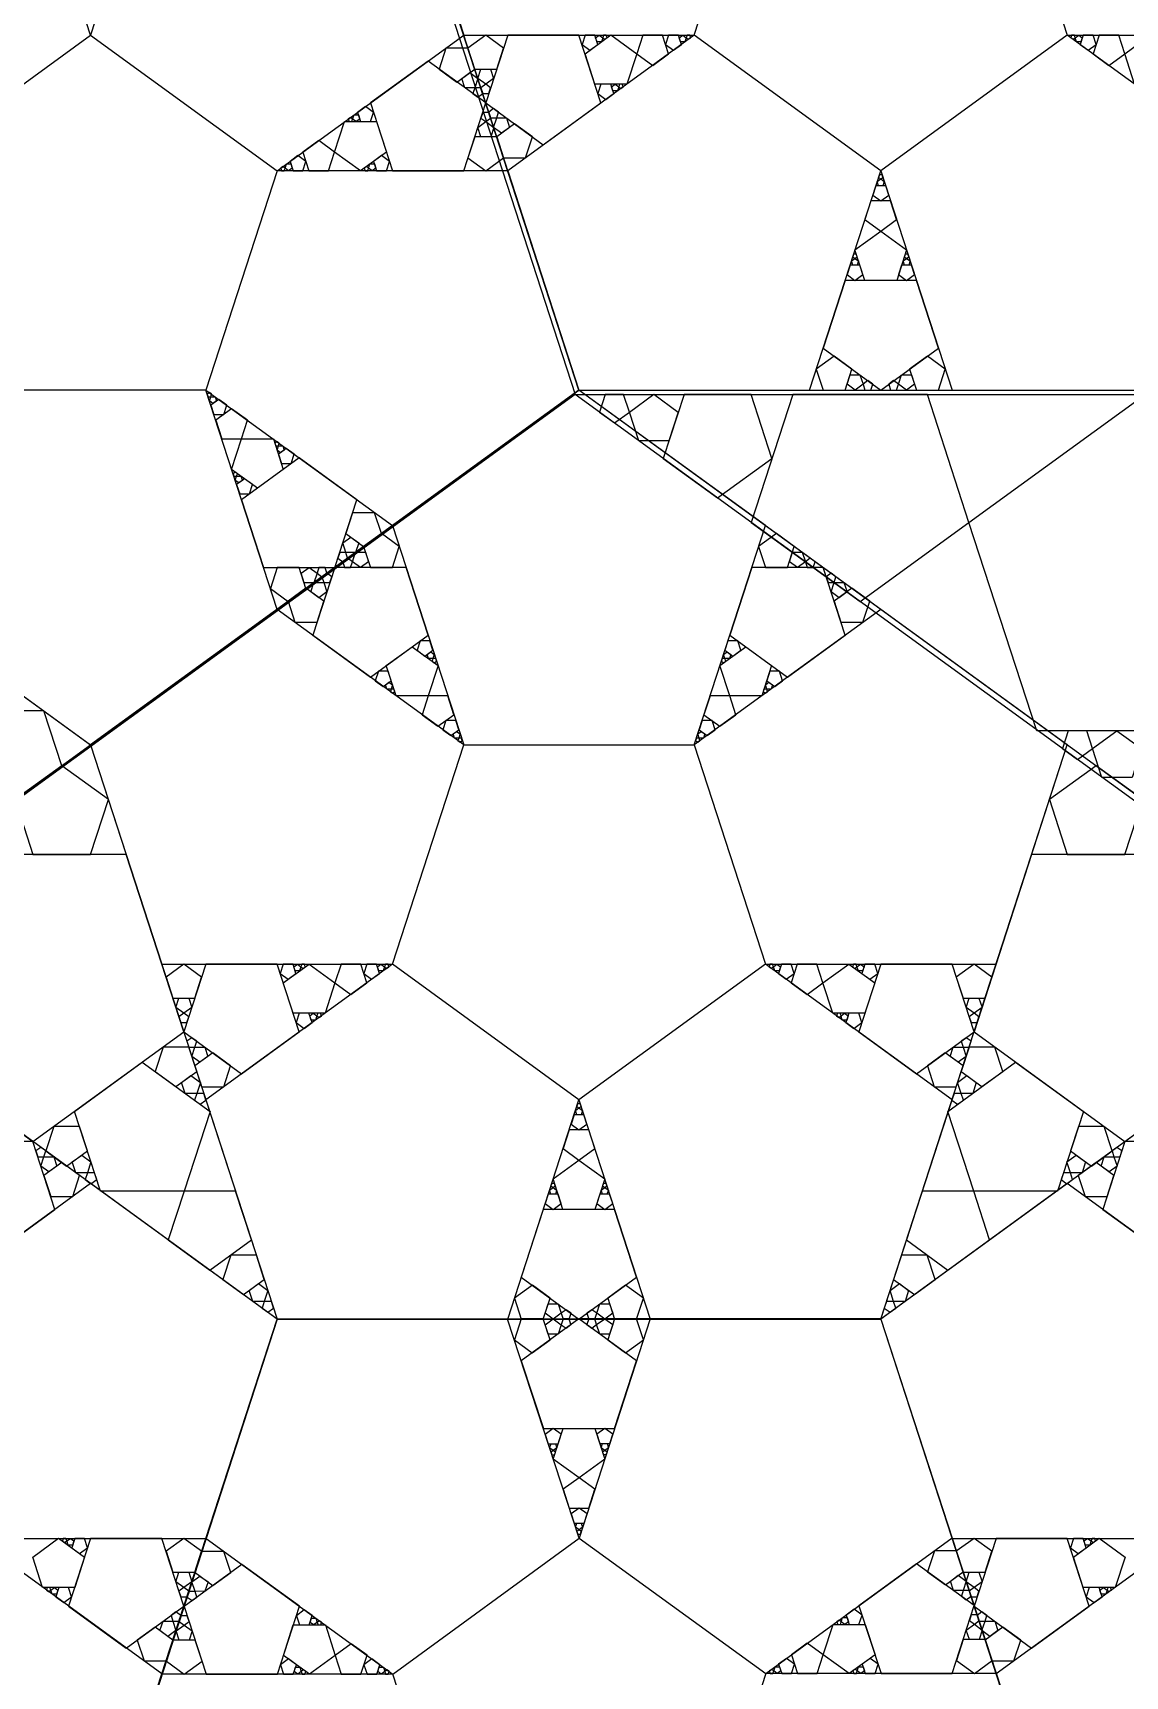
# Model space of a CAD drawing. Header units: inches. Extents: x -578 to 126, y -85 to 118.
# Drawn here: x -216.45 to -204.6, y -3.55 to 14.28 of the extents above; entities that cross this region are included whole.
import ezdxf

# ---------------------------------------------------------------- set-up
doc = ezdxf.new("R2010")
doc.units = ezdxf.units.IN
doc.header["$MEASUREMENT"] = 0
doc.layers.add('drawing', color=7, linetype='Continuous')

msp = doc.modelspace()

# ---------------------------------------------------------------- linework, layer by layer
for points in [[(-238.32, 10.356), (-233.02, 26.668), (-215.868, 26.668), (-210.568, 10.356), (-224.444, 0.275)], [(-206, 16.635), (-205.227, 14.255), (-207.252, 12.784), (-209.276, 14.255), (-208.503, 16.635)], [(-217.851, 12.783), (-215.827, 14.254), (-213.802, 12.783), (-214.576, 10.404), (-217.078, 10.404)], [(-210.527, 2.703), (-212.552, 4.174), (-211.778, 6.554), (-209.276, 6.554), (-208.503, 4.174)], [(-207.252, 0.323), (-205.227, -5.908), (-210.527, -9.758), (-215.827, -5.908), (-213.803, 0.323)], [(-210.525, -2.056), (-208.499, -3.524), (-209.27, -5.905), (-211.772, -5.908), (-212.548, -3.529)]]:
    msp.add_lwpolyline(points, close=True)
at = {"layer": 'drawing'}
for points in [[(-210.568, 10.356), (-193.417, 10.356), (-188.117, 26.668), (-201.993, 36.749), (-215.868, 26.668)], [(-201.951, 36.798), (-215.827, 26.716), (-210.527, 10.404), (-193.376, 10.404), (-188.076, 26.716)], [(-215.826, 26.715), (-232.978, 26.716), (-238.278, 10.404), (-224.403, 0.322), (-210.527, 10.403)], [(-207.252, 20.486), (-212.552, 16.635), (-210.527, 10.404), (-203.976, 10.404), (-201.951, 16.635)], [(-207.252, 20.486), (-212.552, 16.635), (-210.527, 10.404), (-203.976, 10.404), (-201.951, 16.635)], [(-208.503, 16.635), (-210.527, 18.106), (-212.552, 16.635), (-211.778, 14.255), (-209.276, 14.255)], [(-205.227, 14.255), (-202.725, 14.255), (-201.951, 16.635), (-203.976, 18.106), (-206, 16.635)], [(-221.127, 10.404), (-215.827, 6.553), (-210.527, 10.403), (-212.551, 16.634), (-219.102, 16.634)], [(-221.127, 10.404), (-215.827, 6.553), (-210.527, 10.403), (-212.551, 16.634), (-219.102, 16.634)], [(-215.827, 14.254), (-216.6, 16.634), (-219.102, 16.634), (-219.876, 14.254), (-217.851, 12.783)], [(-213.802, 12.783), (-211.778, 14.254), (-212.551, 16.634), (-215.053, 16.634), (-215.827, 14.254)], [(-211.732, 14.114), (-211.971, 14.114), (-212.045, 13.886), (-211.852, 13.746), (-211.658, 13.886)], [(-211.346, 14.115), (-211.539, 14.255), (-211.733, 14.115), (-211.659, 13.887), (-211.42, 13.887)], [(-211.3, 14.255), (-211.539, 13.52), (-210.914, 13.065), (-210.288, 13.52), (-210.527, 14.255)], [(-211.3, 14.255), (-211.539, 13.52), (-210.914, 13.065), (-210.288, 13.52), (-210.527, 14.255)], [(-209.276, 14.255), (-211.3, 12.784), (-210.527, 10.404), (-208.025, 10.404), (-207.252, 12.784)], [(-210.461, 14.255), (-210.494, 14.154), (-210.408, 14.091), (-210.322, 14.154), (-210.355, 14.255)], [(-210.18, 14.257), (-209.899, 14.052), (-210.007, 13.722), (-210.354, 13.722), (-210.461, 14.052)], [(-210.307, 14.255), (-210.268, 14.227), (-210.283, 14.182), (-210.331, 14.182), (-210.346, 14.227)], [(-210.259, 14.255), (-210.268, 14.227), (-210.245, 14.21), (-210.221, 14.227), (-210.23, 14.255)], [(-209.834, 14.255), (-209.899, 14.052), (-209.727, 13.927), (-209.555, 14.052), (-209.621, 14.255)], [(-209.555, 14.255), (-209.588, 14.154), (-209.501, 14.091), (-209.415, 14.154), (-209.448, 14.255)], [(-209.4, 14.255), (-209.362, 14.227), (-209.377, 14.182), (-209.424, 14.182), (-209.439, 14.227)], [(-209.353, 14.255), (-209.362, 14.227), (-209.338, 14.21), (-209.314, 14.227), (-209.323, 14.255)], [(-207.252, 12.784), (-206.478, 10.404), (-203.976, 10.404), (-203.203, 12.784), (-205.227, 14.255)], [(-205.165, 14.21), (-205.141, 14.227), (-205.15, 14.255), (-205.18, 14.255), (-205.189, 14.227)], [(-205.126, 14.182), (-205.141, 14.227), (-205.103, 14.255), (-205.064, 14.227), (-205.079, 14.182)], [(-205.002, 14.091), (-204.915, 14.154), (-204.948, 14.255), (-205.055, 14.255), (-205.088, 14.154)], [(-204.776, 13.927), (-204.604, 14.052), (-204.669, 14.255), (-204.882, 14.255), (-204.948, 14.052)], [(-204.496, 13.722), (-204.604, 14.052), (-204.323, 14.257), (-204.042, 14.052), (-204.149, 13.722)], [(-211.778, 12.783), (-211.539, 13.519), (-212.165, 13.973), (-212.79, 13.519), (-212.551, 12.783)], [(-211.778, 12.783), (-211.539, 13.519), (-212.165, 13.973), (-212.79, 13.519), (-212.551, 12.783)], [(-211.625, 13.785), (-211.658, 13.683), (-211.765, 13.683), (-211.799, 13.785), (-211.712, 13.848)], [(-211.453, 13.785), (-211.539, 13.722), (-211.626, 13.785), (-211.593, 13.887), (-211.486, 13.887)], [(-211.592, 13.683), (-211.658, 13.683), (-211.678, 13.62), (-211.625, 13.581), (-211.572, 13.62)], [(-211.486, 13.683), (-211.539, 13.722), (-211.593, 13.683), (-211.572, 13.621), (-211.506, 13.621)], [(-210.288, 13.722), (-210.321, 13.621), (-210.235, 13.558), (-210.149, 13.621), (-210.182, 13.722)], [(-210.134, 13.722), (-210.095, 13.694), (-210.11, 13.649), (-210.158, 13.649), (-210.173, 13.694)], [(-210.086, 13.722), (-210.095, 13.694), (-210.071, 13.677), (-210.048, 13.694), (-210.057, 13.722)], [(-212.944, 13.316), (-212.983, 13.344), (-212.968, 13.39), (-212.921, 13.39), (-212.906, 13.344)], [(-212.79, 13.316), (-212.757, 13.417), (-212.843, 13.48), (-212.93, 13.417), (-212.897, 13.316)], [(-211.592, 13.355), (-211.539, 13.316), (-211.486, 13.355), (-211.506, 13.417), (-211.572, 13.417)], [(-211.486, 13.356), (-211.42, 13.356), (-211.4, 13.418), (-211.453, 13.457), (-211.506, 13.418)], [(-212.898, 12.782), (-213.179, 12.986), (-213.072, 13.316), (-212.724, 13.316), (-212.617, 12.986)], [(-212.992, 13.316), (-212.983, 13.344), (-213.007, 13.361), (-213.031, 13.344), (-213.022, 13.316)], [(-211.626, 13.253), (-211.539, 13.316), (-211.452, 13.253), (-211.485, 13.151), (-211.593, 13.151)], [(-211.453, 13.254), (-211.42, 13.356), (-211.313, 13.356), (-211.28, 13.254), (-211.367, 13.191)], [(-211.346, 12.925), (-211.107, 12.925), (-211.033, 13.152), (-211.227, 13.292), (-211.42, 13.152)], [(-213.245, 12.783), (-213.179, 12.986), (-213.351, 13.111), (-213.524, 12.986), (-213.458, 12.783)], [(-211.732, 12.924), (-211.539, 12.783), (-211.346, 12.924), (-211.42, 13.151), (-211.658, 13.151)], [(-213.678, 12.783), (-213.717, 12.811), (-213.702, 12.857), (-213.654, 12.857), (-213.639, 12.811)], [(-213.524, 12.783), (-213.491, 12.885), (-213.577, 12.947), (-213.663, 12.885), (-213.63, 12.783)], [(-212.771, 12.783), (-212.81, 12.811), (-212.795, 12.857), (-212.747, 12.857), (-212.733, 12.811)], [(-212.617, 12.783), (-212.584, 12.885), (-212.67, 12.947), (-212.756, 12.885), (-212.724, 12.783)], [(-214.576, 10.404), (-212.551, 8.933), (-210.527, 10.403), (-211.3, 12.783), (-213.802, 12.783)], [(-213.726, 12.783), (-213.717, 12.811), (-213.74, 12.829), (-213.764, 12.811), (-213.755, 12.783)], [(-212.819, 12.783), (-212.81, 12.811), (-212.834, 12.828), (-212.857, 12.811), (-212.848, 12.783)], [(-207.29, 12.666), (-207.252, 12.694), (-207.213, 12.666), (-207.228, 12.62), (-207.275, 12.62)], [(-207.275, 12.711), (-207.252, 12.694), (-207.228, 12.711), (-207.237, 12.739), (-207.266, 12.739)], [(-207.338, 12.519), (-207.252, 12.456), (-207.165, 12.519), (-207.198, 12.62), (-207.305, 12.62)], [(-207.424, 12.254), (-207.251, 12.129), (-207.079, 12.254), (-207.145, 12.456), (-207.358, 12.456)], [(-207.532, 11.924), (-207.252, 12.129), (-206.971, 11.924), (-207.078, 11.594), (-207.425, 11.594)], [(-207.57, 11.804), (-207.532, 11.832), (-207.493, 11.804), (-207.508, 11.758), (-207.556, 11.758)], [(-207.555, 11.849), (-207.532, 11.832), (-207.508, 11.849), (-207.517, 11.877), (-207.546, 11.877)], [(-207.01, 11.804), (-206.971, 11.832), (-206.933, 11.804), (-206.947, 11.758), (-206.995, 11.758)], [(-206.995, 11.849), (-206.971, 11.832), (-206.948, 11.849), (-206.957, 11.877), (-206.986, 11.877)], [(-207.877, 10.859), (-207.252, 10.404), (-206.626, 10.859), (-206.865, 11.594), (-207.638, 11.594)], [(-207.877, 10.859), (-207.252, 10.404), (-206.626, 10.859), (-206.865, 11.594), (-207.638, 11.594)], [(-207.618, 11.657), (-207.532, 11.594), (-207.445, 11.657), (-207.478, 11.758), (-207.585, 11.758)], [(-207.058, 11.657), (-206.971, 11.594), (-206.885, 11.657), (-206.918, 11.758), (-207.025, 11.758)], [(-207.758, 10.772), (-207.951, 10.631), (-207.877, 10.404), (-207.638, 10.404), (-207.564, 10.631)], [(-206.626, 10.404), (-206.552, 10.631), (-206.745, 10.772), (-206.939, 10.631), (-206.865, 10.404)], [(-207.477, 10.569), (-207.444, 10.467), (-207.531, 10.404), (-207.618, 10.467), (-207.585, 10.569)], [(-206.972, 10.404), (-207.059, 10.467), (-207.026, 10.569), (-206.918, 10.569), (-206.885, 10.467)], [(-224.444, 0.275), (-219.144, -16.037), (-201.993, -16.037), (-196.692, 0.275), (-210.568, 10.356)], [(-210.527, 10.404), (-224.403, 0.323), (-219.103, -15.989), (-201.951, -15.989), (-196.651, 0.323)], [(-217.078, 10.404), (-217.851, 8.024), (-215.827, 6.553), (-213.803, 8.024), (-214.576, 10.404)], [(-207.252, 0.323), (-205.227, 6.554), (-210.527, 10.404), (-215.827, 6.554), (-213.803, 0.323)], [(-207.252, 0.323), (-205.227, 6.554), (-210.527, 10.404), (-215.827, 6.554), (-213.803, 0.323)], [(-214.552, 10.33), (-214.523, 10.33), (-214.514, 10.358), (-214.537, 10.376), (-214.561, 10.358)], [(-209.276, 6.554), (-208.503, 8.933), (-210.527, 10.404), (-212.552, 8.933), (-211.778, 6.554)], [(-210.142, 10.047), (-209.98, 10.165), (-210.042, 10.356), (-210.243, 10.356), (-210.305, 10.165)], [(-209.879, 9.853), (-209.98, 10.165), (-209.715, 10.358), (-209.45, 10.165), (-209.551, 9.853)], [(-209.023, 9.233), (-208.432, 9.662), (-208.658, 10.356), (-209.387, 10.356), (-209.613, 9.662)], [(-207.476, 8.109), (-206.295, 8.968), (-206.746, 10.357), (-208.206, 10.357), (-208.658, 8.968)], [(-207.391, 10.506), (-207.444, 10.467), (-207.424, 10.404), (-207.358, 10.404), (-207.338, 10.467)], [(-207.079, 10.404), (-207.059, 10.467), (-207.112, 10.506), (-207.165, 10.467), (-207.145, 10.404)], [(-205.559, 6.704), (-206.295, 8.968), (-204.369, 10.367), (-202.444, 8.968), (-203.179, 6.704)], [(-214.537, 10.285), (-214.523, 10.33), (-214.475, 10.33), (-214.46, 10.285), (-214.499, 10.257)], [(-214.49, 10.138), (-214.383, 10.138), (-214.35, 10.24), (-214.436, 10.302), (-214.523, 10.24)], [(-214.403, 9.873), (-214.19, 9.873), (-214.125, 10.076), (-214.297, 10.201), (-214.469, 10.076)], [(-214.298, 9.543), (-214.19, 9.873), (-213.843, 9.873), (-213.736, 9.543), (-214.017, 9.339)], [(-213.819, 9.798), (-213.789, 9.798), (-213.78, 9.826), (-213.804, 9.843), (-213.828, 9.826)], [(-213.95, 8.478), (-213.177, 8.478), (-212.938, 9.214), (-213.564, 9.668), (-214.189, 9.214)], [(-213.95, 8.478), (-213.177, 8.478), (-212.938, 9.214), (-213.564, 9.668), (-214.189, 9.214)], [(-213.804, 9.752), (-213.789, 9.798), (-213.741, 9.798), (-213.727, 9.752), (-213.765, 9.724)], [(-213.756, 9.605), (-213.65, 9.605), (-213.617, 9.707), (-213.703, 9.769), (-213.789, 9.707)], [(-214.272, 9.468), (-214.243, 9.468), (-214.234, 9.496), (-214.257, 9.513), (-214.281, 9.496)], [(-214.257, 9.423), (-214.243, 9.468), (-214.195, 9.468), (-214.18, 9.423), (-214.219, 9.395)], [(-214.209, 9.276), (-214.103, 9.276), (-214.07, 9.377), (-214.156, 9.44), (-214.242, 9.377)], [(-212.671, 8.846), (-212.745, 9.073), (-212.984, 9.073), (-213.057, 8.846), (-212.864, 8.705)], [(-212.951, 8.642), (-213.058, 8.642), (-213.091, 8.744), (-213.004, 8.807), (-212.917, 8.744)], [(-212.552, 8.479), (-212.478, 8.706), (-212.671, 8.847), (-212.864, 8.706), (-212.791, 8.479)], [(-208.383, 8.847), (-208.577, 8.706), (-208.503, 8.479), (-208.264, 8.479), (-208.19, 8.706)], [(-213.038, 8.579), (-213.058, 8.642), (-213.124, 8.642), (-213.144, 8.579), (-213.091, 8.541)], [(-213.005, 8.479), (-212.985, 8.541), (-213.038, 8.58), (-213.091, 8.541), (-213.071, 8.479)], [(-212.898, 8.478), (-212.985, 8.541), (-212.951, 8.644), (-212.844, 8.644), (-212.811, 8.541)], [(-208.103, 8.644), (-208.07, 8.541), (-208.157, 8.478), (-208.243, 8.541), (-208.21, 8.644)], [(-208.016, 8.58), (-208.07, 8.541), (-208.049, 8.479), (-207.984, 8.479), (-207.963, 8.541)], [(-213.803, 8.478), (-213.876, 8.251), (-213.683, 8.11), (-213.49, 8.251), (-213.564, 8.478)], [(-213.456, 8.479), (-213.37, 8.416), (-213.403, 8.313), (-213.51, 8.313), (-213.543, 8.416)], [(-212.404, 8.479), (-213.177, 8.479), (-213.416, 7.743), (-212.791, 7.289), (-212.165, 7.743)], [(-212.404, 8.479), (-213.177, 8.479), (-213.416, 7.743), (-212.791, 7.289), (-212.165, 7.743)], [(-213.349, 8.478), (-213.37, 8.416), (-213.316, 8.377), (-213.263, 8.416), (-213.283, 8.478)], [(-213.317, 8.378), (-213.296, 8.315), (-213.23, 8.315), (-213.21, 8.378), (-213.263, 8.416)], [(-207.638, 7.743), (-207.877, 8.479), (-208.65, 8.479), (-208.889, 7.743), (-208.264, 7.289)], [(-207.638, 7.743), (-207.877, 8.479), (-208.65, 8.479), (-208.889, 7.743), (-208.264, 7.289)], [(-207.824, 8.315), (-207.758, 8.315), (-207.738, 8.378), (-207.791, 8.416), (-207.844, 8.378)], [(-213.683, 8.111), (-213.609, 7.884), (-213.37, 7.884), (-213.297, 8.111), (-213.49, 8.252)], [(-213.404, 8.315), (-213.296, 8.315), (-213.263, 8.213), (-213.35, 8.15), (-213.437, 8.213)], [(-207.791, 8.213), (-207.758, 8.315), (-207.651, 8.315), (-207.618, 8.213), (-207.704, 8.15)], [(-207.684, 7.884), (-207.445, 7.884), (-207.371, 8.111), (-207.564, 8.252), (-207.758, 8.111)], [(-211.778, 6.554), (-213.803, 8.024), (-215.827, 6.554), (-215.054, 4.174), (-212.552, 4.174)], [(-208.503, 4.174), (-206, 4.174), (-205.227, 6.554), (-207.252, 8.024), (-209.276, 6.554)], [(-212.145, 7.681), (-212.251, 7.681), (-212.284, 7.58), (-212.198, 7.517), (-212.112, 7.58)], [(-208.77, 7.58), (-208.803, 7.681), (-208.91, 7.681), (-208.943, 7.58), (-208.856, 7.517)], [(-212.056, 7.414), (-212.164, 7.084), (-212.511, 7.084), (-212.618, 7.414), (-212.337, 7.618)], [(-212.097, 7.534), (-212.112, 7.489), (-212.159, 7.489), (-212.174, 7.534), (-212.135, 7.562)], [(-208.543, 7.084), (-208.891, 7.084), (-208.998, 7.414), (-208.717, 7.618), (-208.436, 7.414)], [(-208.895, 7.489), (-208.943, 7.489), (-208.958, 7.534), (-208.919, 7.562), (-208.88, 7.534)], [(-212.598, 7.352), (-212.704, 7.352), (-212.737, 7.25), (-212.651, 7.188), (-212.565, 7.25)], [(-212.082, 7.489), (-212.112, 7.489), (-212.121, 7.461), (-212.097, 7.444), (-212.073, 7.461)], [(-208.934, 7.461), (-208.943, 7.489), (-208.972, 7.489), (-208.981, 7.461), (-208.957, 7.444)], [(-208.317, 7.25), (-208.35, 7.352), (-208.456, 7.352), (-208.489, 7.25), (-208.403, 7.188)], [(-212.55, 7.205), (-212.565, 7.159), (-212.613, 7.159), (-212.627, 7.205), (-212.589, 7.233)], [(-212.535, 7.159), (-212.565, 7.159), (-212.574, 7.132), (-212.55, 7.114), (-212.526, 7.132)], [(-208.48, 7.132), (-208.489, 7.159), (-208.519, 7.159), (-208.528, 7.132), (-208.504, 7.114)], [(-208.442, 7.159), (-208.489, 7.159), (-208.504, 7.205), (-208.466, 7.233), (-208.427, 7.205)], [(-211.951, 7.084), (-212.164, 7.084), (-212.229, 6.881), (-212.057, 6.756), (-211.885, 6.881)], [(-208.825, 6.881), (-208.891, 7.084), (-209.104, 7.084), (-209.17, 6.881), (-208.997, 6.756)], [(-216.14, 6.326), (-216.333, 6.921), (-216.959, 6.921), (-217.152, 6.326), (-216.646, 5.958)], [(-211.864, 6.819), (-211.971, 6.819), (-212.004, 6.717), (-211.918, 6.655), (-211.832, 6.717)], [(-209.05, 6.717), (-209.083, 6.819), (-209.19, 6.819), (-209.223, 6.717), (-209.137, 6.655)], [(-211.817, 6.672), (-211.831, 6.627), (-211.879, 6.627), (-211.894, 6.672), (-211.855, 6.7)], [(-211.802, 6.627), (-211.831, 6.627), (-211.84, 6.599), (-211.817, 6.581), (-211.793, 6.599)], [(-209.214, 6.599), (-209.223, 6.627), (-209.252, 6.627), (-209.261, 6.599), (-209.238, 6.581)], [(-209.175, 6.627), (-209.223, 6.627), (-209.238, 6.672), (-209.199, 6.7), (-209.16, 6.672)], [(-205.116, 6.395), (-204.953, 6.513), (-205.015, 6.704), (-205.216, 6.704), (-205.278, 6.513)], [(-204.852, 6.201), (-204.953, 6.513), (-204.688, 6.705), (-204.422, 6.513), (-204.524, 6.201)], [(-215.827, 5.364), (-215.634, 5.959), (-216.14, 6.326), (-216.646, 5.959), (-216.453, 5.364)], [(-204.914, 6.326), (-205.42, 5.959), (-205.227, 5.364), (-204.601, 5.364), (-204.408, 5.959)], [(-215.441, 5.364), (-217.465, 5.364), (-218.091, 3.438), (-216.453, 2.248), (-214.815, 3.438)], [(-202.964, 3.438), (-203.589, 5.364), (-205.614, 5.364), (-206.239, 3.438), (-204.601, 2.248)], [(-202.964, 3.438), (-203.589, 5.364), (-205.614, 5.364), (-206.239, 3.438), (-204.601, 2.248)], [(-213.803, 0.323), (-219.103, 4.174), (-224.403, 0.323), (-222.378, -5.908), (-215.827, -5.908)], [(-213.803, 0.323), (-219.103, 4.174), (-224.403, 0.323), (-222.378, -5.908), (-215.827, -5.908)], [(-214.622, 4.033), (-214.815, 4.174), (-215.008, 4.033), (-214.934, 3.806), (-214.696, 3.806)], [(-214.576, 4.174), (-214.815, 3.438), (-214.189, 2.984), (-213.564, 3.438), (-213.803, 4.174)], [(-214.576, 4.174), (-214.815, 3.438), (-214.189, 2.984), (-213.564, 3.438), (-213.803, 4.174)], [(-212.552, 4.174), (-214.576, 2.703), (-213.803, 0.323), (-211.3, 0.323), (-210.527, 2.703)], [(-213.737, 4.174), (-213.77, 4.072), (-213.684, 4.01), (-213.598, 4.072), (-213.63, 4.174)], [(-213.456, 4.175), (-213.175, 3.971), (-213.282, 3.641), (-213.63, 3.641), (-213.737, 3.971)], [(-213.583, 4.174), (-213.544, 4.146), (-213.559, 4.1), (-213.607, 4.1), (-213.621, 4.146)], [(-213.535, 4.174), (-213.544, 4.146), (-213.52, 4.128), (-213.497, 4.146), (-213.506, 4.174)], [(-213.109, 4.174), (-213.175, 3.971), (-213.003, 3.846), (-212.83, 3.971), (-212.896, 4.174)], [(-212.83, 4.174), (-212.863, 4.072), (-212.777, 4.01), (-212.691, 4.072), (-212.724, 4.174)], [(-212.676, 4.174), (-212.637, 4.146), (-212.652, 4.1), (-212.7, 4.1), (-212.715, 4.146)], [(-212.628, 4.174), (-212.637, 4.146), (-212.614, 4.128), (-212.59, 4.146), (-212.599, 4.174)], [(-210.527, 2.703), (-209.754, 0.323), (-207.252, 0.323), (-206.478, 2.703), (-208.503, 4.174)], [(-208.441, 4.129), (-208.417, 4.146), (-208.426, 4.174), (-208.455, 4.174), (-208.464, 4.146)], [(-208.402, 4.1), (-208.417, 4.146), (-208.378, 4.174), (-208.339, 4.146), (-208.354, 4.1)], [(-208.277, 4.01), (-208.191, 4.072), (-208.224, 4.174), (-208.33, 4.174), (-208.363, 4.072)], [(-208.052, 3.846), (-207.879, 3.971), (-207.945, 4.174), (-208.158, 4.174), (-208.224, 3.971)], [(-207.772, 3.641), (-207.879, 3.971), (-207.598, 4.175), (-207.317, 3.971), (-207.425, 3.641)], [(-207.534, 4.128), (-207.51, 4.146), (-207.519, 4.174), (-207.549, 4.174), (-207.558, 4.146)], [(-207.495, 4.1), (-207.51, 4.146), (-207.472, 4.174), (-207.433, 4.146), (-207.448, 4.1)], [(-206.865, 2.984), (-206.239, 3.438), (-206.478, 4.174), (-207.252, 4.174), (-207.49, 3.438)], [(-207.371, 4.01), (-207.284, 4.072), (-207.317, 4.174), (-207.424, 4.174), (-207.457, 4.072)], [(-205.227, -5.908), (-198.676, -5.908), (-196.651, 0.323), (-201.951, 4.174), (-207.252, 0.323)], [(-205.227, -5.908), (-198.676, -5.908), (-196.651, 0.323), (-201.951, 4.174), (-207.252, 0.323)], [(-206.046, 4.033), (-206.239, 4.174), (-206.433, 4.033), (-206.359, 3.806), (-206.12, 3.806)], [(-214.728, 3.704), (-214.815, 3.641), (-214.902, 3.704), (-214.869, 3.806), (-214.761, 3.806)], [(-206.152, 3.704), (-206.239, 3.641), (-206.326, 3.704), (-206.293, 3.806), (-206.186, 3.806)], [(-214.762, 3.602), (-214.815, 3.641), (-214.868, 3.602), (-214.848, 3.539), (-214.782, 3.539)], [(-213.564, 3.641), (-213.597, 3.54), (-213.511, 3.477), (-213.424, 3.54), (-213.457, 3.641)], [(-213.41, 3.641), (-213.371, 3.613), (-213.386, 3.567), (-213.433, 3.567), (-213.448, 3.613)], [(-213.362, 3.641), (-213.371, 3.613), (-213.347, 3.596), (-213.323, 3.613), (-213.332, 3.641)], [(-207.707, 3.596), (-207.683, 3.613), (-207.692, 3.641), (-207.722, 3.641), (-207.731, 3.613)], [(-207.669, 3.567), (-207.683, 3.613), (-207.645, 3.641), (-207.606, 3.613), (-207.621, 3.567)], [(-207.544, 3.477), (-207.458, 3.54), (-207.49, 3.641), (-207.597, 3.641), (-207.63, 3.54)], [(-206.186, 3.602), (-206.239, 3.641), (-206.293, 3.602), (-206.272, 3.539), (-206.206, 3.539)], [(-214.762, 3.274), (-215.041, 3.274), (-215.127, 3.009), (-214.901, 2.845), (-214.676, 3.009)], [(-214.762, 3.274), (-214.696, 3.274), (-214.676, 3.337), (-214.729, 3.376), (-214.782, 3.337)], [(-214.729, 3.172), (-214.696, 3.274), (-214.589, 3.274), (-214.555, 3.172), (-214.642, 3.109)], [(-214.622, 2.843), (-214.383, 2.843), (-214.309, 3.071), (-214.502, 3.211), (-214.696, 3.071)], [(-206.745, 3.071), (-206.672, 2.843), (-206.433, 2.843), (-206.359, 3.071), (-206.552, 3.211)], [(-206.466, 3.274), (-206.358, 3.274), (-206.325, 3.172), (-206.412, 3.109), (-206.499, 3.172)], [(-206.379, 3.337), (-206.358, 3.274), (-206.293, 3.274), (-206.272, 3.337), (-206.325, 3.376)], [(-205.928, 3.009), (-206.014, 3.274), (-206.293, 3.274), (-206.379, 3.009), (-206.153, 2.845)], [(-214.531, 2.576), (-214.812, 1.711), (-215.721, 1.711), (-216.002, 2.576), (-215.266, 3.11)], [(-205.334, 1.711), (-206.243, 1.711), (-206.524, 2.576), (-205.788, 3.11), (-205.053, 2.576)], [(-214.636, 2.89), (-214.675, 2.771), (-214.8, 2.771), (-214.839, 2.89), (-214.738, 2.964)], [(-206.254, 2.771), (-206.379, 2.771), (-206.418, 2.89), (-206.317, 2.964), (-206.215, 2.89)], [(-214.598, 2.771), (-214.675, 2.771), (-214.699, 2.698), (-214.637, 2.653), (-214.575, 2.698)], [(-206.355, 2.698), (-206.379, 2.771), (-206.456, 2.771), (-206.48, 2.698), (-206.418, 2.653)], [(-210.613, 2.438), (-210.527, 2.375), (-210.441, 2.438), (-210.474, 2.539), (-210.58, 2.539)], [(-210.566, 2.584), (-210.527, 2.613), (-210.488, 2.584), (-210.503, 2.539), (-210.551, 2.539)], [(-210.551, 2.63), (-210.527, 2.613), (-210.503, 2.63), (-210.512, 2.658), (-210.542, 2.658)], [(-215.948, 2.412), (-216.227, 2.412), (-216.313, 2.147), (-216.088, 1.983), (-215.862, 2.147)], [(-210.699, 2.172), (-210.527, 2.047), (-210.355, 2.172), (-210.421, 2.375), (-210.634, 2.375)], [(-204.741, 2.147), (-204.827, 2.412), (-205.106, 2.412), (-205.192, 2.147), (-204.966, 1.983)], [(-216.214, 1.513), (-216.453, 2.248), (-217.226, 2.248), (-217.465, 1.513), (-216.839, 1.058)], [(-216.4, 2.084), (-216.334, 2.084), (-216.313, 2.147), (-216.367, 2.186), (-216.42, 2.147)], [(-203.828, 2.248), (-204.601, 2.248), (-204.84, 1.513), (-204.215, 1.058), (-203.589, 1.513)], [(-203.828, 2.248), (-204.601, 2.248), (-204.84, 1.513), (-204.215, 1.058), (-203.589, 1.513)], [(-204.741, 2.147), (-204.721, 2.084), (-204.655, 2.084), (-204.634, 2.147), (-204.688, 2.186)], [(-216.367, 1.982), (-216.334, 2.084), (-216.226, 2.084), (-216.193, 1.982), (-216.28, 1.919)], [(-216.259, 1.653), (-216.021, 1.653), (-215.947, 1.881), (-216.14, 2.021), (-216.333, 1.881)], [(-215.823, 2.028), (-215.862, 1.909), (-215.987, 1.909), (-216.026, 2.028), (-215.924, 2.102)], [(-210.808, 1.843), (-210.527, 2.047), (-210.246, 1.843), (-210.353, 1.513), (-210.701, 1.513)], [(-205.067, 1.909), (-205.193, 1.909), (-205.231, 2.028), (-205.13, 2.102), (-205.029, 2.028)], [(-205.108, 1.881), (-205.034, 1.653), (-204.795, 1.653), (-204.721, 1.881), (-204.914, 2.021)], [(-204.828, 2.084), (-204.721, 2.084), (-204.687, 1.982), (-204.774, 1.919), (-204.861, 1.982)], [(-217.078, -2.057), (-214.576, -2.057), (-213.803, 0.323), (-215.827, 1.794), (-217.852, 0.323)], [(-215.785, 1.909), (-215.862, 1.909), (-215.886, 1.836), (-215.823, 1.791), (-215.761, 1.836)], [(-210.831, 1.768), (-210.807, 1.75), (-210.784, 1.768), (-210.793, 1.795), (-210.822, 1.795)], [(-210.271, 1.768), (-210.247, 1.75), (-210.223, 1.768), (-210.232, 1.795), (-210.262, 1.795)], [(-203.203, 0.323), (-205.227, 1.794), (-207.252, 0.323), (-206.478, -2.057), (-203.976, -2.057)], [(-205.169, 1.836), (-205.193, 1.909), (-205.269, 1.909), (-205.293, 1.836), (-205.231, 1.791)], [(-214.254, 1.711), (-214.812, 1.711), (-214.984, 1.181), (-214.533, 0.853), (-214.081, 1.181)], [(-210.893, 1.575), (-210.807, 1.513), (-210.721, 1.575), (-210.754, 1.677), (-210.861, 1.677)], [(-210.846, 1.722), (-210.807, 1.75), (-210.769, 1.722), (-210.783, 1.677), (-210.831, 1.677)], [(-210.333, 1.575), (-210.247, 1.513), (-210.161, 1.575), (-210.194, 1.677), (-210.3, 1.677)], [(-210.286, 1.722), (-210.247, 1.75), (-210.208, 1.722), (-210.223, 1.677), (-210.271, 1.677)], [(-206.07, 1.181), (-206.243, 1.711), (-206.801, 1.711), (-206.973, 1.181), (-206.522, 0.853)], [(-211.153, 0.777), (-210.527, 0.323), (-209.902, 0.777), (-210.141, 1.513), (-210.914, 1.513)], [(-211.153, 0.777), (-210.527, 0.323), (-209.902, 0.777), (-210.141, 1.513), (-210.914, 1.513)], [(-214.028, 1.017), (-214.307, 1.017), (-214.393, 0.752), (-214.168, 0.588), (-213.942, 0.752)], [(-206.661, 0.752), (-206.747, 1.017), (-207.026, 1.017), (-207.112, 0.752), (-206.887, 0.588)], [(-213.903, 0.633), (-213.942, 0.514), (-214.067, 0.514), (-214.106, 0.633), (-214.004, 0.707)], [(-211.033, 0.691), (-211.227, 0.55), (-211.153, 0.323), (-210.914, 0.323), (-210.84, 0.55)], [(-209.902, 0.323), (-209.828, 0.55), (-210.021, 0.691), (-210.214, 0.55), (-210.141, 0.323)], [(-206.987, 0.514), (-207.113, 0.514), (-207.151, 0.633), (-207.05, 0.707), (-206.949, 0.633)], [(-213.865, 0.514), (-213.942, 0.514), (-213.965, 0.441), (-213.903, 0.396), (-213.841, 0.441)], [(-210.753, 0.488), (-210.72, 0.386), (-210.807, 0.322), (-210.893, 0.386), (-210.86, 0.488)], [(-210.667, 0.424), (-210.72, 0.386), (-210.699, 0.323), (-210.634, 0.323), (-210.613, 0.386)], [(-210.355, 0.323), (-210.334, 0.386), (-210.388, 0.424), (-210.441, 0.386), (-210.421, 0.323)], [(-210.248, 0.322), (-210.334, 0.386), (-210.301, 0.488), (-210.194, 0.488), (-210.161, 0.386)], [(-207.089, 0.441), (-207.113, 0.514), (-207.189, 0.514), (-207.213, 0.441), (-207.151, 0.396)], [(-213.803, 0.321), (-215.821, -5.912), (-210.517, -9.757), (-205.221, -5.901), (-207.252, 0.328)], [(-210.525, -2.056), (-211.301, 0.323), (-213.803, 0.321), (-214.574, -2.06), (-212.548, -3.529)], [(-211.153, 0.324), (-211.227, 0.096), (-211.034, -0.044), (-210.84, 0.097), (-210.914, 0.324)], [(-209.902, -0.13), (-210.528, 0.324), (-211.153, -0.131), (-210.913, -0.866), (-210.14, -0.865)], [(-209.902, -0.13), (-210.528, 0.324), (-211.153, -0.131), (-210.913, -0.866), (-210.14, -0.865)], [(-210.807, 0.324), (-210.72, 0.261), (-210.753, 0.159), (-210.861, 0.159), (-210.894, 0.261)], [(-210.7, 0.324), (-210.72, 0.261), (-210.667, 0.223), (-210.614, 0.262), (-210.634, 0.324)], [(-208.499, -3.524), (-206.476, -2.051), (-207.252, 0.328), (-209.755, 0.325), (-210.525, -2.056)], [(-210.388, 0.223), (-210.335, 0.262), (-210.355, 0.324), (-210.421, 0.324), (-210.442, 0.262)], [(-210.302, 0.16), (-210.335, 0.262), (-210.248, 0.325), (-210.161, 0.262), (-210.195, 0.16)], [(-210.021, -0.043), (-209.828, 0.098), (-209.902, 0.325), (-210.141, 0.325), (-210.215, 0.097)], [(-210.72, -0.928), (-210.807, -0.866), (-210.893, -0.929), (-210.86, -1.03), (-210.753, -1.03)], [(-210.245, -1.196), (-210.526, -1.4), (-210.807, -1.196), (-210.7, -0.866), (-210.353, -0.865)], [(-210.16, -0.928), (-210.246, -0.865), (-210.333, -0.928), (-210.299, -1.029), (-210.193, -1.029)], [(-210.768, -1.075), (-210.806, -1.103), (-210.845, -1.075), (-210.83, -1.03), (-210.783, -1.03)], [(-210.207, -1.075), (-210.246, -1.103), (-210.285, -1.075), (-210.27, -1.029), (-210.222, -1.029)], [(-210.783, -1.121), (-210.806, -1.103), (-210.83, -1.121), (-210.821, -1.149), (-210.792, -1.149)], [(-210.222, -1.12), (-210.246, -1.103), (-210.27, -1.12), (-210.261, -1.148), (-210.231, -1.148)], [(-210.353, -1.525), (-210.526, -1.4), (-210.698, -1.525), (-210.632, -1.728), (-210.419, -1.728)], [(-210.439, -1.79), (-210.526, -1.728), (-210.612, -1.791), (-210.579, -1.892), (-210.472, -1.892)], [(-210.487, -1.937), (-210.525, -1.965), (-210.564, -1.937), (-210.549, -1.892), (-210.502, -1.892)], [(-219.103, -3.528), (-218.33, -5.908), (-215.827, -5.908), (-215.054, -3.528), (-217.078, -2.057)], [(-216.348, -2.59), (-216.455, -2.26), (-216.174, -2.055), (-215.893, -2.26), (-216, -2.59)], [(-216.11, -2.102), (-216.086, -2.085), (-216.095, -2.057), (-216.124, -2.057), (-216.133, -2.085)], [(-216.071, -2.13), (-216.086, -2.085), (-216.047, -2.057), (-216.009, -2.085), (-216.023, -2.13)], [(-215.441, -3.247), (-214.815, -2.792), (-215.054, -2.057), (-215.827, -2.057), (-216.066, -2.792)], [(-215.441, -3.247), (-214.815, -2.792), (-215.054, -2.057), (-215.827, -2.057), (-216.066, -2.792)], [(-215.946, -2.221), (-215.86, -2.158), (-215.893, -2.057), (-216, -2.057), (-216.032, -2.158)], [(-214.622, -2.197), (-214.815, -2.057), (-215.008, -2.197), (-214.934, -2.425), (-214.695, -2.425)], [(-210.502, -1.983), (-210.525, -1.965), (-210.549, -1.983), (-210.54, -2.011), (-210.511, -2.01)], [(-206.046, -2.197), (-206.239, -2.057), (-206.433, -2.197), (-206.359, -2.425), (-206.12, -2.425)], [(-206, -2.057), (-206.239, -2.792), (-205.614, -3.247), (-204.988, -2.792), (-205.227, -2.057)], [(-206, -2.057), (-206.239, -2.792), (-205.614, -3.247), (-204.988, -2.792), (-205.227, -2.057)], [(-203.976, -2.057), (-206, -3.528), (-205.227, -5.908), (-202.725, -5.908), (-201.951, -3.528)], [(-205.161, -2.057), (-205.194, -2.158), (-205.108, -2.221), (-205.022, -2.158), (-205.055, -2.057)], [(-204.88, -2.055), (-204.599, -2.26), (-204.707, -2.59), (-205.054, -2.59), (-205.161, -2.26)], [(-205.007, -2.057), (-204.968, -2.085), (-204.983, -2.13), (-205.031, -2.13), (-205.046, -2.085)], [(-204.959, -2.057), (-204.968, -2.085), (-204.945, -2.102), (-204.921, -2.085), (-204.93, -2.057)], [(-214.307, -2.427), (-214.381, -2.2), (-214.62, -2.2), (-214.693, -2.428), (-214.5, -2.568)], [(-206.431, -2.192), (-206.67, -2.192), (-206.743, -2.419), (-206.55, -2.56), (-206.357, -2.419)], [(-214.728, -2.527), (-214.815, -2.59), (-214.902, -2.527), (-214.869, -2.425), (-214.761, -2.425)], [(-214.187, -2.34), (-214.812, -2.796), (-214.573, -3.531), (-213.799, -3.53), (-213.561, -2.794)], [(-214.586, -2.631), (-214.693, -2.632), (-214.727, -2.53), (-214.64, -2.466), (-214.553, -2.529)], [(-206.475, -3.522), (-206.237, -2.786), (-206.863, -2.333), (-207.488, -2.788), (-207.248, -3.523)], [(-206.475, -3.522), (-206.237, -2.786), (-206.863, -2.333), (-207.488, -2.788), (-207.248, -3.523)], [(-206.323, -2.521), (-206.356, -2.623), (-206.463, -2.623), (-206.496, -2.521), (-206.41, -2.458)], [(-206.152, -2.527), (-206.239, -2.59), (-206.326, -2.527), (-206.293, -2.425), (-206.186, -2.425)], [(-216.283, -2.635), (-216.259, -2.618), (-216.268, -2.59), (-216.298, -2.59), (-216.307, -2.618)], [(-216.244, -2.663), (-216.259, -2.618), (-216.22, -2.59), (-216.182, -2.618), (-216.196, -2.663)], [(-216.119, -2.754), (-216.033, -2.691), (-216.066, -2.59), (-216.173, -2.59), (-216.206, -2.691)], [(-214.762, -2.629), (-214.815, -2.59), (-214.868, -2.629), (-214.848, -2.691), (-214.782, -2.691)], [(-214.673, -2.694), (-214.693, -2.632), (-214.759, -2.632), (-214.78, -2.694), (-214.726, -2.733)], [(-206.29, -2.623), (-206.356, -2.623), (-206.376, -2.685), (-206.323, -2.724), (-206.27, -2.685)], [(-206.186, -2.629), (-206.239, -2.59), (-206.293, -2.629), (-206.272, -2.691), (-206.206, -2.691)], [(-204.988, -2.59), (-205.021, -2.691), (-204.935, -2.754), (-204.849, -2.691), (-204.882, -2.59)], [(-204.834, -2.59), (-204.795, -2.618), (-204.81, -2.663), (-204.858, -2.663), (-204.873, -2.618)], [(-204.786, -2.59), (-204.795, -2.618), (-204.771, -2.635), (-204.748, -2.618), (-204.757, -2.59)], [(-213.508, -2.833), (-213.594, -2.896), (-213.561, -2.997), (-213.454, -2.997), (-213.422, -2.895)], [(-207.488, -2.99), (-207.455, -2.889), (-207.541, -2.827), (-207.627, -2.889), (-207.594, -2.99)], [(-215.321, -3.16), (-215.247, -3.387), (-215.008, -3.387), (-214.934, -3.16), (-215.128, -3.02)], [(-215.041, -2.956), (-214.934, -2.956), (-214.901, -3.058), (-214.988, -3.121), (-215.075, -3.058)], [(-214.954, -2.894), (-214.934, -2.956), (-214.868, -2.956), (-214.848, -2.894), (-214.901, -2.855)], [(-214.899, -3.061), (-214.812, -2.998), (-214.725, -3.061), (-214.758, -3.163), (-214.866, -3.163)], [(-214.865, -2.96), (-214.812, -2.998), (-214.759, -2.959), (-214.779, -2.897), (-214.845, -2.897)], [(-213.279, -2.997), (-213.172, -3.327), (-213.453, -3.531), (-213.734, -3.327), (-213.627, -2.997)], [(-213.383, -2.923), (-213.368, -2.969), (-213.407, -2.997), (-213.445, -2.969), (-213.431, -2.923)], [(-213.344, -2.951), (-213.368, -2.969), (-213.359, -2.997), (-213.33, -2.997), (-213.321, -2.969)], [(-207.595, -3.525), (-207.876, -3.321), (-207.769, -2.991), (-207.422, -2.99), (-207.314, -3.32)], [(-207.69, -2.991), (-207.681, -2.963), (-207.704, -2.945), (-207.728, -2.963), (-207.719, -2.991)], [(-207.642, -2.991), (-207.681, -2.963), (-207.666, -2.917), (-207.618, -2.917), (-207.603, -2.963)], [(-206.323, -3.052), (-206.236, -2.989), (-206.15, -3.052), (-206.183, -3.154), (-206.29, -3.154)], [(-206.29, -2.95), (-206.236, -2.989), (-206.183, -2.95), (-206.204, -2.888), (-206.269, -2.888)], [(-206.186, -2.956), (-206.12, -2.956), (-206.1, -2.894), (-206.153, -2.855), (-206.206, -2.894)], [(-206.153, -3.058), (-206.12, -2.956), (-206.013, -2.956), (-205.98, -3.058), (-206.067, -3.121)], [(-206.046, -3.387), (-205.807, -3.387), (-205.733, -3.16), (-205.927, -3.02), (-206.12, -3.16)], [(-215.005, -3.391), (-214.812, -3.531), (-214.618, -3.39), (-214.692, -3.163), (-214.931, -3.163)], [(-213, -3.201), (-213.172, -3.327), (-213.106, -3.529), (-212.893, -3.529), (-212.827, -3.326)], [(-207.942, -3.524), (-207.876, -3.321), (-208.049, -3.196), (-208.221, -3.321), (-208.155, -3.524)], [(-206.429, -3.382), (-206.236, -3.522), (-206.043, -3.381), (-206.117, -3.154), (-206.356, -3.154)], [(-213.68, -3.366), (-213.767, -3.429), (-213.734, -3.53), (-213.627, -3.53), (-213.594, -3.428)], [(-212.774, -3.365), (-212.86, -3.428), (-212.827, -3.529), (-212.72, -3.529), (-212.688, -3.428)], [(-208.221, -3.524), (-208.188, -3.423), (-208.274, -3.36), (-208.36, -3.423), (-208.327, -3.524)], [(-207.314, -3.523), (-207.281, -3.422), (-207.367, -3.359), (-207.453, -3.422), (-207.42, -3.523)], [(-212.548, -3.529), (-215.051, -3.531), (-215.821, -5.912), (-213.795, -7.381), (-211.772, -5.908)], [(-213.555, -3.456), (-213.541, -3.502), (-213.579, -3.53), (-213.618, -3.502), (-213.603, -3.456)], [(-213.517, -3.485), (-213.541, -3.502), (-213.531, -3.53), (-213.502, -3.53), (-213.493, -3.502)], [(-212.649, -3.455), (-212.634, -3.501), (-212.673, -3.529), (-212.711, -3.501), (-212.697, -3.455)], [(-212.61, -3.484), (-212.634, -3.501), (-212.625, -3.529), (-212.596, -3.529), (-212.587, -3.501)], [(-209.27, -5.905), (-207.244, -7.374), (-205.221, -5.901), (-205.997, -3.522), (-208.499, -3.524)], [(-208.422, -3.524), (-208.413, -3.496), (-208.437, -3.479), (-208.461, -3.496), (-208.452, -3.524)], [(-208.375, -3.524), (-208.413, -3.496), (-208.399, -3.451), (-208.351, -3.451), (-208.336, -3.496)], [(-207.516, -3.523), (-207.507, -3.495), (-207.531, -3.478), (-207.554, -3.495), (-207.545, -3.523)], [(-207.468, -3.523), (-207.507, -3.495), (-207.492, -3.45), (-207.444, -3.45), (-207.429, -3.495)]]:
    msp.add_lwpolyline(points, close=True, dxfattribs=at)

doc.saveas('drawing.dxf')
